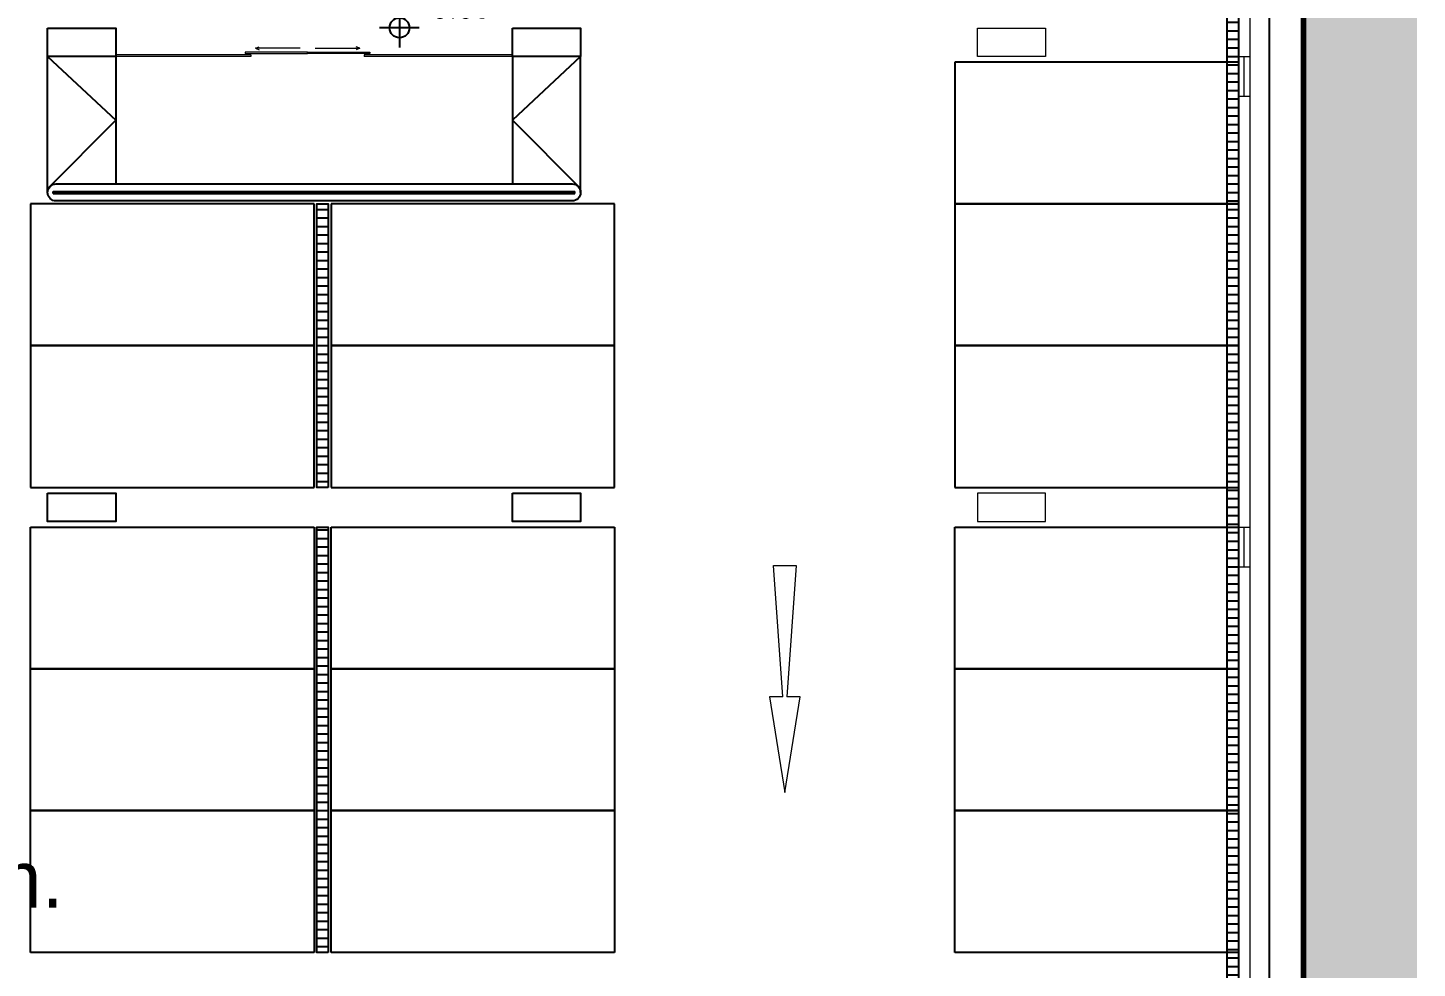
# Model space of a CAD drawing. Header units: millimetres. Extents: x 0 to 570263, y 0 to 232306.
# Drawn here: x 69797 to 94300, y 166569 to 183154 of the extents above; entities that cross this region are included whole.
import ezdxf
from ezdxf.enums import TextEntityAlignment as Align

# ---------------------------------------------------------------- set-up
doc = ezdxf.new("R2010")
doc.units = ezdxf.units.MM
doc.header["$LTSCALE"] = 100
doc.linetypes.add('Hidden', pattern=[9.524999999999999, 6.35, -3.175])
for name, color, linetype in [('A-COLS', 3, 'Continuous'), ('DLN060__', 7, 'Continuous'), ('DLN08250', 5, 'Continuous'), ('DLN210__', 7, 'Continuous'), ('DLN660', 1, 'Continuous'), ('DLN810__', 1, 'Continuous'), ('LAYOUT', 1, 'Continuous'), ('LEVEL', 1, 'Continuous')]:
    doc.layers.add(name, color=color, linetype=linetype)
for name, color, linetype, lineweight in [('A-DOOR', 6, 'Continuous', 9), ('A-WALL', 7, 'Continuous', 9), ('A829_ROAD', 1, 'Continuous', 0)]:
    doc.layers.add(name, color=color, linetype=linetype, lineweight=lineweight)
doc.styles.add('romans', font='romans.shx')
doc.styles.get("Standard").update_dxf_attribs({"font": 'swiss.ttf'})

# ---------------------------------------------------------------- blocks, each defined once
blk = doc.blocks.new('ELEX')
at = {"layer": 'LEVEL'}
for p, q in [((0, 0.5), (0, -0.5)), ((0.5, 0), (-0.5, 0))]:
    blk.add_line(p, q, dxfattribs=at)
blk.add_circle((0, 0), 0.25, dxfattribs=at)
at = {"layer": 'LEVEL', "style": 'romans'}
blk.add_attdef('ELEX', (0.2567988680821145, 0.3535533905960619), '', height=0.5, dxfattribs=at)
blk = doc.blocks.new('A$C151F6791')
at = {"layer": 'DLN060__'}
h = blk.add_hatch(dxfattribs=at)
h.set_pattern_fill('EARTH', color=0, scale=150, angle=3.64980417200433)
h.set_pattern_definition([(44.99999999999957, (-1165443158.670914, -63663298.42410862), (9.777068044058979e-12, 1347.038418160373), [952.5, -952.5]), (44.99999999999957, (-1165443411.240617, -63663045.85440522), (9.777068044058979e-12, 1347.038418160373), [952.5, -952.5]), (44.99999999999957, (-1165443663.810321, -63662793.28470182), (9.777068044058979e-12, 1347.038418160373), [952.5, -952.5]), (134.9999999999996, (-1165443663.810321, -63662624.90489955), (-1347.038418160373, 9.777068044058979e-12), [952.5, -952.5]), (134.9999999999996, (-1165443411.240617, -63662372.33519614), (-1347.038418160373, 9.777068044058979e-12), [952.5, -952.5]), (134.9999999999996, (-1165443158.670914, -63662119.76549274), (-1347.038418160373, 9.777068044058979e-12), [952.5, -952.5])])
edge = h.paths.add_edge_path()
edge.add_line((-2850.000005722046, -45899.9999986887), (-850.0000049866612, -45899.99999871488))
edge.add_line((-850.0000052452087, -45899.9999986887), (-850.000005705504, -86050.39985808042))
edge.add_line((-850.0000054836273, -86050.3998581171), (58010.88699989562, -86050.3998581424))
edge.add_line((58010.8869998455, -86050.3998581171), (68150.00000357977, -72765.12421078797))
edge.add_line((68150.00000357628, -72765.1242108345), (68150.00000256741, -20000.39985610534))
edge.add_arc((59996.87001538277, -20000.39985609055), 8153.129987210356, 2.209658559399964e-10, 62.59160107468649)
edge.add_line((63749.99972057343, -12762.47570586205), (63750.00000047672, 899.9986780836407))
edge.add_line((63750.00000047684, 899.9986780881882), (-849.9999990069919, 899.9999998843414))
edge.add_line((-849.9999990463257, 900), (-850.0000049180671, -45899.99999911319))
edge.add_line((-850.0000047683716, -45899.99999916553), (-2850.00000467326, -45899.99999891745))
edge.add_line((-2850.000004768372, -45899.99999880791), (-2849.999998974308, 2900.00000002046))
edge.add_line((-2849.999999046326, 2899.999999880791), (65750.00004059757, 2899.998595866229))
edge.add_line((65750.00004053116, 2899.998595952988), (65750.00004091157, -11800.00000045047))
edge.add_arc((58660.56242704391, -20842.42359983921), 11490.23717038002, 0.6759448534186276, 51.90285732263942, ccw=False)
edge.add_line((70150.00000047684, -20706.87109351158), (70150.0000033091, -72765.56378265559))
edge.add_line((70150.00000333786, -72765.56378257275), (59000.40818048707, -88050.39985833516))
edge.add_line((59000.40818023682, -88050.39985835552), (-2850.000012167249, -88050.39985831724))
edge.add_line((-2850.000012159348, -88050.39985823631), (-2850.000005809383, -45899.99999866431))
at = {"layer": 'DLN810__'}
h = blk.add_hatch(dxfattribs=at)
h.set_pattern_fill('_USER', color=0, scale=150, angle=-41.35019582799567, pattern_type=0)
h.set_pattern_definition([(0, (66999.99999904633, -51350.00000023842), (0, 150), [])])
h.paths.add_polyline_path([(66999.99999904633, -51350.00000011921), (66799.99996995926, -51350.00000011921), (66799.99996995926, -22850.00000023842), (66999.99999904633, -22850.00000011921)])
h = blk.add_hatch(dxfattribs=at)
h.set_pattern_fill('_USER', color=0, scale=150, angle=-41.35019582799567, pattern_type=0)
h.set_pattern_definition([(0, (50948.96407222748, -36050.00000023842), (0, 150), [])])
h.paths.add_polyline_path([(50948.96407222748, -36050.00000023842), (50749.99997806549, -36050.00000023842), (50749.99997782707, -31050.00000023842), (50948.96407222748, -31050.00000023842)])
h = blk.add_hatch(dxfattribs=at)
h.set_pattern_fill('_USER', color=0, scale=150, angle=-41.35019582799567, pattern_type=0)
h.set_pattern_definition([(0, (50948.96407222748, -44249.99999988079), (0, 150), [])])
h.paths.add_polyline_path([(50948.96407222748, -44249.99999988079), (50749.99997806549, -44249.99999988079), (50749.99997806549, -36750), (50948.96407222748, -36750)])
at = {"layer": 'A-COLS', "color": 0, "lineweight": 18}
for p, q in [((63599.99999904633, -36150), (62399.99999880791, -36150)), ((62399.99999880791, -36150), (62399.99999904633, -36650.00000011921)), ((63599.99999904633, -36650), (63599.99999904633, -36150)), ((62399.99999904633, -36650.00000011921), (63599.99999904633, -36650))]:
    blk.add_line(p, q, dxfattribs=at)
at = {"layer": 'A-COLS', "color": 0}
for points in [[(-850.0000112056732, -86050.3998581171), (-850.0000104904175, -86050.39985823631), (-849.9999992847443, 899.9999998807907), (63749.99999976158, 899.9986780881882), (63749.99972009659, -12762.47570562363, -0.2579988567416735), (68150, -20706.87109351158), (68150.00000357628, -72765.56378257275), (58010.8869998455, -86050.39985823631), (-850.0000116825104, -86050.3998581171)], [(-250.0000059604645, -45320.43663680553), (-250.0000057220459, -45320.43663692474), (-250.0000123977661, -85450.00068819523), (57839.82725286484, -85450.40038323402), (67550.00000333786, -72727.58595049381), (67550, -20706.87102878094, 0.2684328399566069), (63149.99971318245, -13101.70425391197), (63149.99971365929, 299.9999997615814), (-249.9999995231628, 300), (-250.0000066757202, -45320.43663668633)]]:
    blk.add_lwpolyline(points, format="xyb", dxfattribs=at)
for points in [[(46000.00000190735, -27949.99999964237), (47200.00000214577, -27950.00000023842), (47200.00000190735, -28450.00000023842), (46000.00000190735, -28449.99999964237)], [(54200.00000190735, -27949.99999976158), (55400.00000214577, -27950.00000011921), (55400.00000190735, -28450.00000023842), (54200.00000190735, -28449.99999964237)], [(46000, -36150.00000011921), (47200, -36150.00000011921), (47200, -36650.00000011921), (46000, -36650)], [(54200, -36150), (55400, -36150), (55400.00000023842, -36650), (54200.00000023842, -36650)]]:
    blk.add_lwpolyline(points, close=True, dxfattribs=at)
at = {"layer": 'A-COLS', "color": 0, "lineweight": 18}
blk.add_lwpolyline([(62400, -27950), (63600, -27949.99999988079), (63600, -28449.99999988079), (62400, -28450)], close=True, dxfattribs=at)
at = {"layer": 'A-DOOR', "color": 0}
for p, q in [((49663.15256285667, -28306.79895949364, -0.07028772469116412), (49728.36415600777, -28280.14820730686, -0.07028772469116412)), ((50450.89976644516, -28306.79895937443, -0.07028772469116412), (49663.15256237984, -28306.79895949364, -0.07028772469116412)), ((49663.15256261826, -28306.79895997047, -0.07028772469116412), (49728.36415600777, -28333.44971215725, -0.07028772469116412)), ((50719.0201048851, -28306.79896318913, -0.07028772469116412), (51506.76730918884, -28306.7989859581, -0.07028772469116412)), ((51506.76730871201, -28306.7989859581, -0.07028772469116412), (51441.55571627617, -28280.14823174477, -0.07028772469116412)), ((51506.76730895042, -28306.79898655415, -0.07028772469116412), (51441.55571460724, -28333.44973683357, -0.07028772469116412)), ((49584.95992994308, -28425.39985787868), (47200.00000238419, -28425.39985835552)), ((49584.95992994308, -28450.39985787868), (47200.00000214577, -28450.39985835552)), ((49584.95992994308, -28425.39986562729, -0.07028772469116412), (49584.95992946625, -28450.39986550808, -0.07028772469116412)), ((51584.95992970467, -28425.39986622334, -0.07028772469116412), (51584.95992946625, -28450.39986610413, -0.07028772469116412)), ((54199.99998784065, -28425.39986693859), (51584.95992946625, -28425.39986765385)), ((54199.99998784065, -28450.39986693859), (51584.95992946625, -28450.39986765385)), ((67100.00001597404, -29151.75000071526), (67100.00001382828, -28450)), ((67099.99971580505, -37453.0169314146), (67099.9997138977, -36751.26693081856))]:
    blk.add_line(p, q, dxfattribs=at)
at = {"layer": 'A-DOOR', "color": 0, "elevation": -0.07028772469116412}
for points in [[(50584.95993375778, -28375.3998657465), (49484.95992994308, -28375.39986586571), (49484.95992994308, -28400.39986586571), (50584.95993375778, -28400.39986586571)], [(50584.95993471146, -28375.39986562729), (51684.95993804932, -28375.39986991882), (51684.95993804932, -28400.39986991882), (50584.95993447304, -28400.39986562729)]]:
    blk.add_lwpolyline(points, close=True, dxfattribs=at)
at = {"layer": 'A-DOOR', "color": 0}
for points in [[(67000.000010252, -28450.00000023842, -0.07028772468129318), (67200.00000977516, -28449.99999976158, -0.07028772468129318)], [(67000.00001573563, -29151.75000143051, -0.07028772468129318), (67200.00001597404, -29151.75000011921, -0.07028772468129318)], [(66999.99971008301, -36751.26693105698, -1.819124042366832e-12), (67199.99970960617, -36751.26693034172, -1.819124042366832e-12)], [(66999.99971556664, -37453.01693201065, -1.819124042366832e-12), (67199.99971580505, -37453.01693081856, -1.819124042366832e-12)]]:
    blk.add_polyline3d(points, dxfattribs=at)
at = {"layer": 'A-WALL', "color": 0, "lineweight": 18}
for p, q in [((67199.99999952316, -20706.68392467499), (67200.00000309944, -72609.28353190422)), ((67000.00000047684, -22850), (67000.00000309944, -72541.68214976788)), ((66999.99999904633, -29050), (66999.9999988079, -69100.00000023842))]:
    blk.add_line(p, q, dxfattribs=at)
at = {"layer": 'A-WALL', "color": 0}
for p, q in [((67199.9999988079, -28449.99999952316), (67200.00000476837, -29151.75)), ((67200.00000405312, -36751.26693093777), (67200.00001001358, -37453.0169314146))]:
    blk.add_line(p, q, dxfattribs=at)
at = {"layer": 'A829_ROAD', "color": 0}
for p, q in [((58801.19995594025, -37429.99424791336), (59198.80004405975, -37429.99424791336)), ((58963.85453677177, -39743.30388569832), (58801.19995594025, -37429.99424791336)), ((59198.80004405975, -37429.99424791336), (59036.14546251297, -39743.30388581753)), ((58728.90902996063, -39743.30388593674), (58999.99999904633, -41429.99424779415)), ((58963.85453677177, -39743.30388569832), (58728.90902996063, -39743.30388593674)), ((58999.99999904633, -41429.99424779415), (59271.09096908569, -39743.30388581753)), ((59271.09096908569, -39743.30388581753), (59036.14546251297, -39743.30388581753))]:
    blk.add_line(p, q, dxfattribs=at)
at = {"layer": 'DLN210__', "color": 0, "lineweight": 13}
for points in [[(66999.99999928474, -28450.00000023842, -0.07028772468129318), (67199.99999904633, -28449.99999976158, -0.07028772468129318)], [(67000.00000476837, -29151.7500013113, -0.07028772468129318), (67200.00000500679, -29151.75, -0.07028772468129318)], [(67000.00000452995, -36751.26693165302, -1.818989403545856e-12), (67200.00000429153, -36751.26693117619, -1.818989403545856e-12)], [(67000.00001001358, -37453.01693272591, -1.818989403545856e-12), (67200.00001049042, -37453.0169314146, -1.818989403545856e-12)]]:
    blk.add_polyline3d(points, dxfattribs=at)
at = {"layer": 'DLN660', "color": 0}
for p, q in [((61999.99999880791, -28550), (61999.99999880791, -31050)), ((66999.99999904633, -28549.99999988079), (61999.99999880791, -28550)), ((50699.99999904633, -31050), (45699.99999880791, -31050)), ((45699.99999880791, -31050), (45699.99999904633, -33550)), ((50699.99999904633, -33550), (50699.99999904633, -31050)), ((55999.99999904633, -31050), (50999.99999880791, -31050)), ((50999.99999880791, -31050), (50999.99999880791, -33550)), ((55999.99999880791, -33550.00000011921), (55999.99999904633, -31050)), ((66999.99999904633, -31050), (61999.99999880791, -31050)), ((61999.99999880791, -31050), (61999.99999904633, -33550)), ((61999.99999880791, -31050), (66999.9999988079, -31050.00000011921)), ((45699.99999904633, -33550), (50699.99999904633, -33550)), ((50699.99999904633, -33550), (45699.99999880791, -33550)), ((45699.99999880791, -33550), (45699.99999904633, -36050.00000011921)), ((50699.99999904633, -36050.00000011921), (50699.99999904633, -33550)), ((50999.99999880791, -33550), (55999.99999880791, -33550.00000011921)), ((55999.99999904633, -33550), (50999.99999856949, -33550)), ((50999.99999856949, -33550), (50999.99999880791, -36050)), ((55999.99999904633, -36050), (55999.99999904633, -33550)), ((61999.99999904633, -33550), (66999.99999904633, -33550)), ((66999.99999904633, -33550), (61999.99999904633, -33550)), ((61999.99999904633, -33550), (61999.99999904633, -36050)), ((45699.99999904633, -36050.00000011921), (50699.99999904633, -36050.00000011921)), ((50999.99999880791, -36050), (55999.99999904633, -36050)), ((61999.99999904633, -36050), (66999.99999904633, -36050.00000011921)), ((45699.99999904633, -39250.00000011921), (45699.99999904633, -36750.00000011921)), ((45699.99999904633, -36750.00000011921), (50699.99999904633, -36750.00000011921)), ((50699.99999904633, -36750.00000011921), (50699.99999880791, -39250)), ((50999.99999904633, -39250), (50999.99999880791, -36750)), ((50999.99999880791, -36750), (55999.99999904633, -36750.00000011921)), ((55999.99999904633, -36750.00000011921), (55999.99999904633, -39250)), ((61999.99999880791, -39250), (61999.99999880791, -36750)), ((61999.99999880791, -36750), (66999.9999988079, -36750.00000011921)), ((50699.99999880791, -39250), (45699.99999904633, -39250.00000011921)), ((45699.99999904633, -41750), (45699.99999880791, -39250)), ((45699.99999880791, -39250), (50699.99999880791, -39250)), ((50699.99999880791, -39250), (50699.99999880791, -41750)), ((55999.99999904633, -39250), (50999.99999904633, -39250)), ((50999.99999904633, -41750.00000011921), (50999.99999880791, -39250)), ((50999.99999880791, -39250), (55999.99999904633, -39250.00000011921)), ((55999.99999904633, -39250.00000011921), (55999.99999904633, -41750.00000011921)), ((66999.9999988079, -39250), (61999.99999880791, -39250)), ((61999.99999904633, -41750), (61999.99999880791, -39250)), ((61999.99999880791, -39250), (66999.9999988079, -39250)), ((50699.99999880791, -41750), (45699.99999904633, -41750)), ((45699.99999904633, -44250), (45699.99999904633, -41750)), ((45699.99999904633, -41750), (50699.99999904633, -41750)), ((50699.99999904633, -41750), (50699.99999880791, -44250)), ((55999.99999904633, -41750.00000011921), (50999.99999904633, -41750.00000011921)), ((50999.99999904633, -44250.00000011921), (50999.99999880791, -41750)), ((50999.99999880791, -41750), (55999.99999904633, -41750.00000011921)), ((55999.99999904633, -41750.00000011921), (55999.99999880791, -44250)), ((61999.99999904633, -44250), (61999.99999904633, -41750)), ((61999.99999904633, -41750), (66999.99999904633, -41750.00000011921)), ((66999.99999904633, -41750), (61999.99999904633, -41750)), ((50699.99999880791, -44250), (45699.99999904633, -44250)), ((55999.99999880791, -44250), (50999.99999904633, -44250.00000011921)), ((66999.99999904633, -44250), (61999.99999904633, -44250))]:
    blk.add_line(p, q, dxfattribs=at)
at = {"layer": 'DLN810__', "color": 0}
for p, q in [((46000.00000429153, -30849.99999916553), (46000.00000572205, -28449.9999974966, -0.07028772469116412)), ((46000.00000810623, -28450.11322700977, 0.07028772469116411), (47200.00000762939, -29575.00000345707, -0.03514386251419344)), ((47200.00000071526, -28450.39985847473), (47200.00000166893, -30699.99999928474)), ((55400.00000572205, -28450.11322832108, 0.07028772469116411), (54200.00000667572, -29575.05661141872)), ((54200.00000596046, -28450.3998670578), (54200.00000619888, -30700)), ((55400.00001049042, -30850.00000047684), (55400.00001311302, -28450.11322832108)), ((47200.00000762939, -29575.00000345707, -0.03514386251419344), (46000.00000333786, -30786.38126170635)), ((54200.00000667572, -29575.05661141872), (55400.00001096725, -30779.93609416485)), ((46100.00000619888, -30830.00000071526), (55300.00001239777, -30830.00000023842, 0.07028771564364435)), ((46100.00000524521, -30870.00000095367), (46100.00000572205, -30830.00000095367)), ((46100.00000619888, -30870.00000083447), (55300.00001239777, -30870.00000023842, 0.07028771564364435)), ((55300.0000128746, -30870.00000011921, 0.07028771564364435), (55300.0000128746, -30830, 0.07028771564364435))]:
    blk.add_line(p, q, dxfattribs=at)
for points in [[(66999.99999904633, -51350.00000011921), (66799.99996995926, -51350.00000011921), (66799.99996995926, -22850.00000023842), (66999.99999904633, -22850.00000011921)], [(50948.96407222748, -36050.00000023842), (50749.99997806549, -36050.00000023842), (50749.99997782707, -31050.00000023842), (50948.96407222748, -31050.00000023842)], [(50948.96407222748, -44249.99999988079), (50749.99997806549, -44249.99999988079), (50749.99997806549, -36750), (50948.96407222748, -36750)]]:
    blk.add_lwpolyline(points, close=True, dxfattribs=at)
blk.add_lwpolyline([(55250.000010252, -31000.00000035763), (46150.00000429153, -30999.99999940395, -0.4142135625233239), (46000.00000429153, -30849.99999916553), (46000.00000429153, -30849.99999916553, -0.4142135622127283), (46150.00000429153, -30699.99999928474), (55250.000010252, -30700.00000023842, -0.414213562572013), (55400.000010252, -30850.00000047684), (55400.00001049042, -30850.00000059605, -0.4142135621791497)], format="xyb", close=True, dxfattribs=at)
at = {"layer": 'LEVEL', "color": 0}
ref = blk.add_blockref('ELEX', (52205.04913187027, -27946.00000023842), dxfattribs=dict(at, xscale=700, yscale=700, zscale=700))
ref.add_attrib('ELEX', '-0.05', (52380.04913187027, -27771.00000023842), dxfattribs={"height": 350, "style": 'romans'})

msp = doc.modelspace()

# ---------------------------------------------------------------- linework, layer by layer
at = {"layer": 'DLN08250', "linetype": 'Hidden', "lineweight": 18, "const_width": 100}
msp.add_lwpolyline([(23296.97276572244, 211999.19249367), (87896.97276476877, 211999.1911718774), (87896.97248486536, 198336.7167881656, -0.2579988567416735), (92296.97276476877, 190392.3214002777), (92296.97276858347, 138333.6287113357), (88606.97997931497, 133498.7926354337), (39647.30032662408, 133498.7926355529, -0.2564239224342477), (37369.40806879327, 134749.1924946238), (36246.97274950998, 134749.1924945567), (36246.97274903314, 125049.1924946759), (23296.97275427835, 125048.7926356721)], format="xyb", close=True, dxfattribs=at)

# ---------------------------------------------------------------- block references
at = {"layer": 'LAYOUT'}
msp.add_blockref('A$C151F6791', (24146.97276429193, 211099.19249367), dxfattribs=at)

# ---------------------------------------------------------------- texts
at = {"layer": 'A-WALL'}
msp.add_text('5,444.383 s.m.', height=999.9999999999998, dxfattribs=at).set_placement((70429.88169980049, 167637.9295938015), align=Align.RIGHT)

doc.saveas('drawing.dxf')
